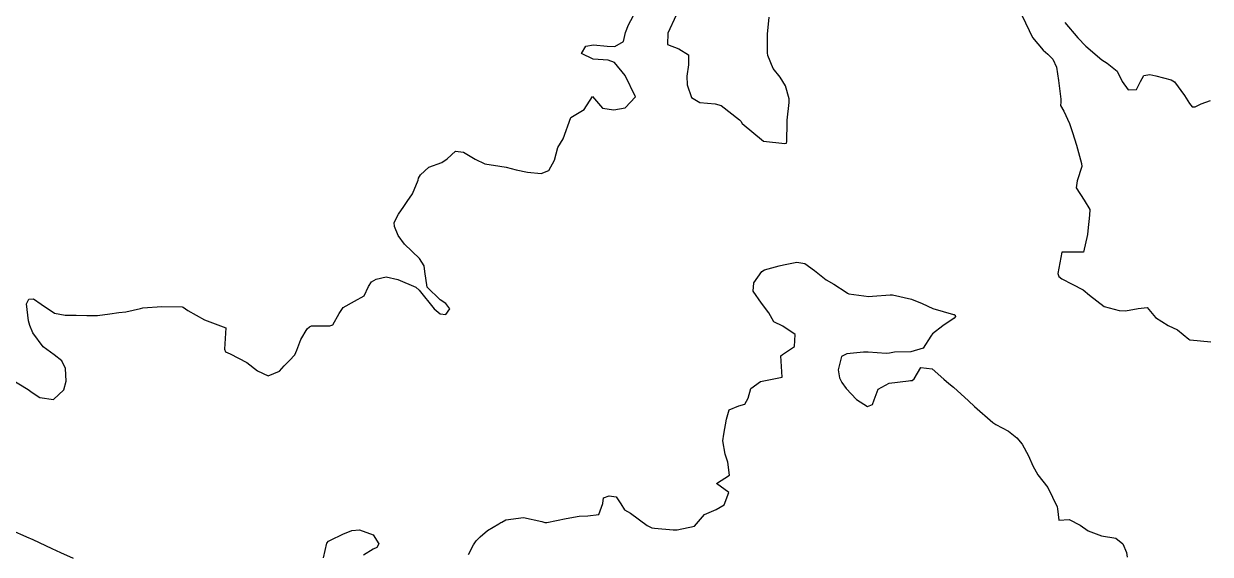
# Model space of a CAD drawing. Header units: metres. Extents: x 298520 to 308411, y 7433745 to 7450750.
# Drawn here: x 300822.5 to 300933.3, y 7444136 to 7444185.6 of the extents above; entities that cross this region are included whole.
import ezdxf

# ---------------------------------------------------------------- set-up
doc = ezdxf.new("R2010")
doc.units = ezdxf.units.M
doc.header["$LTSCALE"] = 10
doc.layers.add('Curvas de Nivel 1m', color=11, linetype='Continuous')

msp = doc.modelspace()

# ---------------------------------------------------------------- linework, layer by layer
at = {"layer": 'Curvas de Nivel 1m', "flags": 128}
for points, elevation in [([(300821.3, 7444152.38), (300822.91, 7444151.41), (300823.28, 7444151.15), (300823.99, 7444150.69), (300825.27, 7444150.5), (300826.23, 7444151.38), (300826.46, 7444152.21), (300826.38, 7444153.37), (300826.05, 7444154.11), (300825.33, 7444154.66), (300824.3, 7444155.4), (300823.35, 7444156.72), (300823.06, 7444157.41), (300822.94, 7444157.83), (300822.75, 7444159.42), (300822.96, 7444159.85), (300823.39, 7444159.89), (300824.11, 7444159.4), (300825.37, 7444158.56), (300826.37, 7444158.37), (300827.37, 7444158.38), (300828.39, 7444158.33), (300829.37, 7444158.32), (300830.52, 7444158.48), (300831.37, 7444158.6), (300832.01, 7444158.67), (300833.38, 7444159), (300833.62, 7444159.05), (300835.38, 7444159.18), (300837.28, 7444159.14), (300837.38, 7444159.11), (300837.8, 7444158.81), (300839.36, 7444157.93), (300841.35, 7444157.19), (300841.24, 7444155.19), (300841.33, 7444154.94), (300841.76, 7444154.75), (300843.31, 7444153.93), (300844.33, 7444153.16), (300845.3, 7444152.71), (300846.37, 7444153.13), (300846.81, 7444153.62), (300847.32, 7444154.14), (300847.79, 7444154.66), (300847.98, 7444155.11), (300848.35, 7444156.1), (300848.97, 7444157.1), (300849.16, 7444157.29), (300849.36, 7444157.36), (300851.08, 7444157.36), (300851.36, 7444157.46), (300851.94, 7444158.51), (300852.33, 7444159.07), (300853.39, 7444159.66), (300854.28, 7444160.16), (300854.69, 7444161.04), (300854.96, 7444161.48), (300855.41, 7444161.73), (300856.33, 7444161.94), (300857.41, 7444161.7), (300859.09, 7444160.98), (300859.4, 7444160.71), (300860.83, 7444158.97), (300861.38, 7444158.48), (300861.89, 7444158.44), (300862.27, 7444158.95), (300861.89, 7444159.45), (300861.39, 7444159.81), (300860.17, 7444160.97), (300859.94, 7444162.45), (300859.87, 7444162.98), (300859.43, 7444163.66), (300858.04, 7444164.99), (300857.46, 7444165.82), (300857.11, 7444166.65), (300857.07, 7444167.01), (300857.48, 7444167.79), (300857.98, 7444168.51), (300858.3, 7444168.99), (300858.79, 7444169.7), (300859.31, 7444170.98), (300859.36, 7444171.15), (300859.53, 7444171.46), (300860.33, 7444172.18), (300861.54, 7444172.63), (300862.03, 7444172.95), (300862.8, 7444173.69), (300863.55, 7444173.58), (300864.64, 7444172.92), (300865.54, 7444172.51), (300866.94, 7444172.29), (300867.54, 7444172.18), (300868.47, 7444171.93), (300869.53, 7444171.71), (300870.8, 7444171.58), (300871.53, 7444171.87), (300872.05, 7444172.83), (300872.37, 7444174.02), (300872.86, 7444174.82), (300873.59, 7444176.81), (300874.82, 7444177.58), (300875.61, 7444178.79), (300876.53, 7444177.71), (300877.6, 7444177.55), (300878.64, 7444177.72), (300879.61, 7444178.74), (300878.66, 7444180.75), (300877.65, 7444181.97), (300877.06, 7444182.17), (300875.66, 7444182.28), (300874.57, 7444182.8), (300874.98, 7444183.49), (300875.68, 7444183.6), (300876.97, 7444183.48), (300877.67, 7444183.46), (300878.51, 7444183.92), (300878.68, 7444184.75), (300878.96, 7444185.49), (300879.64, 7444186.74)], 677), ([(300883.4, 7444186.38), (300882.65, 7444184.71), (300882.61, 7444183.64), (300883.67, 7444183.23), (300884.55, 7444182.68), (300884.58, 7444181.75), (300884.4, 7444180.68), (300884.45, 7444179.86), (300884.83, 7444178.68), (300885.61, 7444178.23), (300887.07, 7444178.11), (300887.61, 7444177.94), (300889.34, 7444176.62), (300889.45, 7444176.48), (300889.59, 7444176.27), (300891.57, 7444174.6), (300893.57, 7444174.4), (300893.71, 7444174.43), (300893.75, 7444174.57), (300893.79, 7444176.37), (300893.79, 7444176.57), (300893.95, 7444178.22), (300893.95, 7444178.57), (300893.63, 7444179.78), (300893.13, 7444180.58), (300892.47, 7444181.4), (300891.97, 7444182.6), (300891.94, 7444182.87), (300891.94, 7444184.6), (300892.11, 7444186.19)], 677), ([(300915.71, 7444186.31), (300916.69, 7444184.3), (300917.67, 7444183.11), (300918.11, 7444182.73), (300918.58, 7444182.28), (300918.92, 7444181.54), (300919.11, 7444180.27), (300919.34, 7444178.54), (300919.33, 7444178.26), (300919.3, 7444177.96), (300919.6, 7444177.43), (300920.13, 7444176.25), (300920.42, 7444175.41), (300920.79, 7444174.25), (300921.26, 7444172.53), (300921.29, 7444172.24), (300920.86, 7444170.92), (300920.77, 7444170.25), (300921.51, 7444169.1), (300922.05, 7444168.23), (300922.02, 7444167.7), (300921.85, 7444166.24), (300921.81, 7444165.89), (300921.44, 7444164.24), (300919.44, 7444164.26), (300919.06, 7444162.27), (300919.15, 7444161.99), (300919.42, 7444161.75), (300920.39, 7444161.27), (300921.41, 7444160.74), (300922.02, 7444160.23), (300923.39, 7444159.18), (300924.78, 7444158.8), (300925.38, 7444158.78), (300926.57, 7444158.99), (300927.39, 7444159.08), (300928.17, 7444158.16), (300929.37, 7444157.39), (300930.23, 7444157), (300931.28, 7444156.12), (300931.35, 7444156.06), (300931.42, 7444156.05), (300933.35, 7444155.86)], 677), ([(300919.7, 7444185.7), (300920.91, 7444184.25), (300921.68, 7444183.5), (300923.17, 7444182.22), (300923.66, 7444181.89), (300924.59, 7444181.14), (300925.05, 7444180.2), (300925.63, 7444179.4), (300926.39, 7444179.43), (300926.78, 7444180.18), (300927.07, 7444180.76), (300927.65, 7444180.84), (300928.21, 7444180.72), (300929.64, 7444180.33), (300929.96, 7444180.14), (300930.88, 7444178.87), (300931.34, 7444178.12), (300931.61, 7444177.81), (300931.89, 7444177.83), (300932.45, 7444178.11), (300933.3, 7444178.42)], 676), ([(300864.02, 7444136.01), (300864.5, 7444136.92), (300864.74, 7444137.29), (300865.12, 7444137.67), (300865.78, 7444138.25), (300866.86, 7444138.89), (300867.05, 7444138.99), (300867.14, 7444139.04), (300867.5, 7444139.24), (300869.15, 7444139.46), (300870.88, 7444139.11), (300871.14, 7444139), (300871.32, 7444139.01), (300873.15, 7444139.37), (300874.37, 7444139.58), (300875.15, 7444139.63), (300876.19, 7444139.74), (300876.56, 7444140.78), (300876.64, 7444141.3), (300877.17, 7444141.5), (300877.81, 7444141.4), (300878.25, 7444140.75), (300878.58, 7444140.18), (300879.15, 7444139.89), (300880.72, 7444138.72), (300881.14, 7444138.51), (300881.39, 7444138.47), (300883.14, 7444138.33), (300883.5, 7444138.32), (300885.14, 7444138.67), (300886.07, 7444139.75), (300887.16, 7444140.21), (300887.88, 7444140.64), (300888.34, 7444141.8), (300887.18, 7444142.65), (300888.39, 7444143.43), (300888.23, 7444144.63), (300887.98, 7444145.4), (300887.77, 7444146.64), (300887.85, 7444147.25), (300888.11, 7444148.64), (300888.36, 7444149.54), (300889.27, 7444149.9), (300889.83, 7444150.06), (300890.14, 7444150.61), (300890.37, 7444151.53), (300891.3, 7444152.16), (300893.3, 7444152.57), (300893.19, 7444154.57), (300893.33, 7444154.68), (300894.46, 7444155.44), (300894.51, 7444156.56), (300893.36, 7444157.35), (300892.53, 7444157.75), (300892.07, 7444158.59), (300891.39, 7444159.5), (300890.59, 7444160.61), (300890.65, 7444161.37), (300891.42, 7444162.45), (300891.67, 7444162.6), (300893.04, 7444162.96), (300893.43, 7444163.06), (300894.69, 7444163.3), (300895.43, 7444163.19), (300896.33, 7444162.54), (300897.41, 7444161.66), (300898.15, 7444161.26), (300899.29, 7444160.5), (300899.4, 7444160.43), (300899.53, 7444160.37), (300901.4, 7444160.12), (300901.74, 7444160.14), (300903.4, 7444160.27), (300903.6, 7444160.26), (300905.39, 7444159.87), (300906.37, 7444159.44), (300907.38, 7444158.98), (300909.31, 7444158.44), (300909.37, 7444158.43), (300909.46, 7444158.38), (300909.5, 7444158.25), (300909.37, 7444158.1), (300908.33, 7444157.36), (300907.36, 7444156.62), (300907.25, 7444156.51), (300907.2, 7444156.41), (300906.47, 7444155.29), (300905.34, 7444154.95), (300903.8, 7444154.92), (300903.34, 7444154.82), (300903.01, 7444154.79), (300901.34, 7444154.9), (300900.92, 7444154.91), (300899.34, 7444154.74), (300898.86, 7444154.51), (300898.55, 7444153.27), (300898.68, 7444152.51), (300898.87, 7444152.08), (300899.29, 7444151.51), (300900.25, 7444150.49), (300901.27, 7444149.84), (300901.74, 7444150.01), (300901.9, 7444150.47), (300902.29, 7444151.47), (300903.3, 7444152.03), (300905.11, 7444152.24), (300905.3, 7444152.25), (300905.46, 7444152.27), (300905.64, 7444152.43), (300906.27, 7444153.47), (300907.32, 7444153.35), (300908.41, 7444152.39), (300908.89, 7444151.97), (300909.3, 7444151.65), (300910.7, 7444150.37), (300911.28, 7444149.84), (300912.97, 7444148.34), (300913.25, 7444148.16), (300914.45, 7444147.52), (300915.24, 7444146.92), (300915.72, 7444146.31), (300916.3, 7444145.22), (300916.72, 7444144.29), (300917.2, 7444143.45), (300918.13, 7444142.28), (300918.98, 7444140.46), (300919.01, 7444140.27), (300919.15, 7444139.22), (300920.12, 7444139.29), (300921.14, 7444138.74), (300921.9, 7444138.23), (300923.13, 7444137.77), (300924.46, 7444137.53), (300925.12, 7444137.01), (300925.47, 7444136.19), (300925.52, 7444135.78)], 678), ([(300821.13, 7444138.38), (300822.97, 7444137.56), (300823.11, 7444137.5), (300823.35, 7444137.41), (300825.1, 7444136.59), (300825.92, 7444136.2), (300827.1, 7444135.66)], 678), ([(300850.47, 7444135.71), (300850.79, 7444137.08), (300850.94, 7444137.25), (300851.12, 7444137.34), (300852.29, 7444137.9), (300853.13, 7444138.26), (300853.84, 7444138.33), (300855.13, 7444137.86), (300855.66, 7444137.02), (300855.46, 7444136.67), (300855.11, 7444136.51), (300854.2, 7444135.95)], 678)]:
    msp.add_lwpolyline(points, dxfattribs=dict(at, elevation=elevation))

doc.saveas('drawing.dxf')
